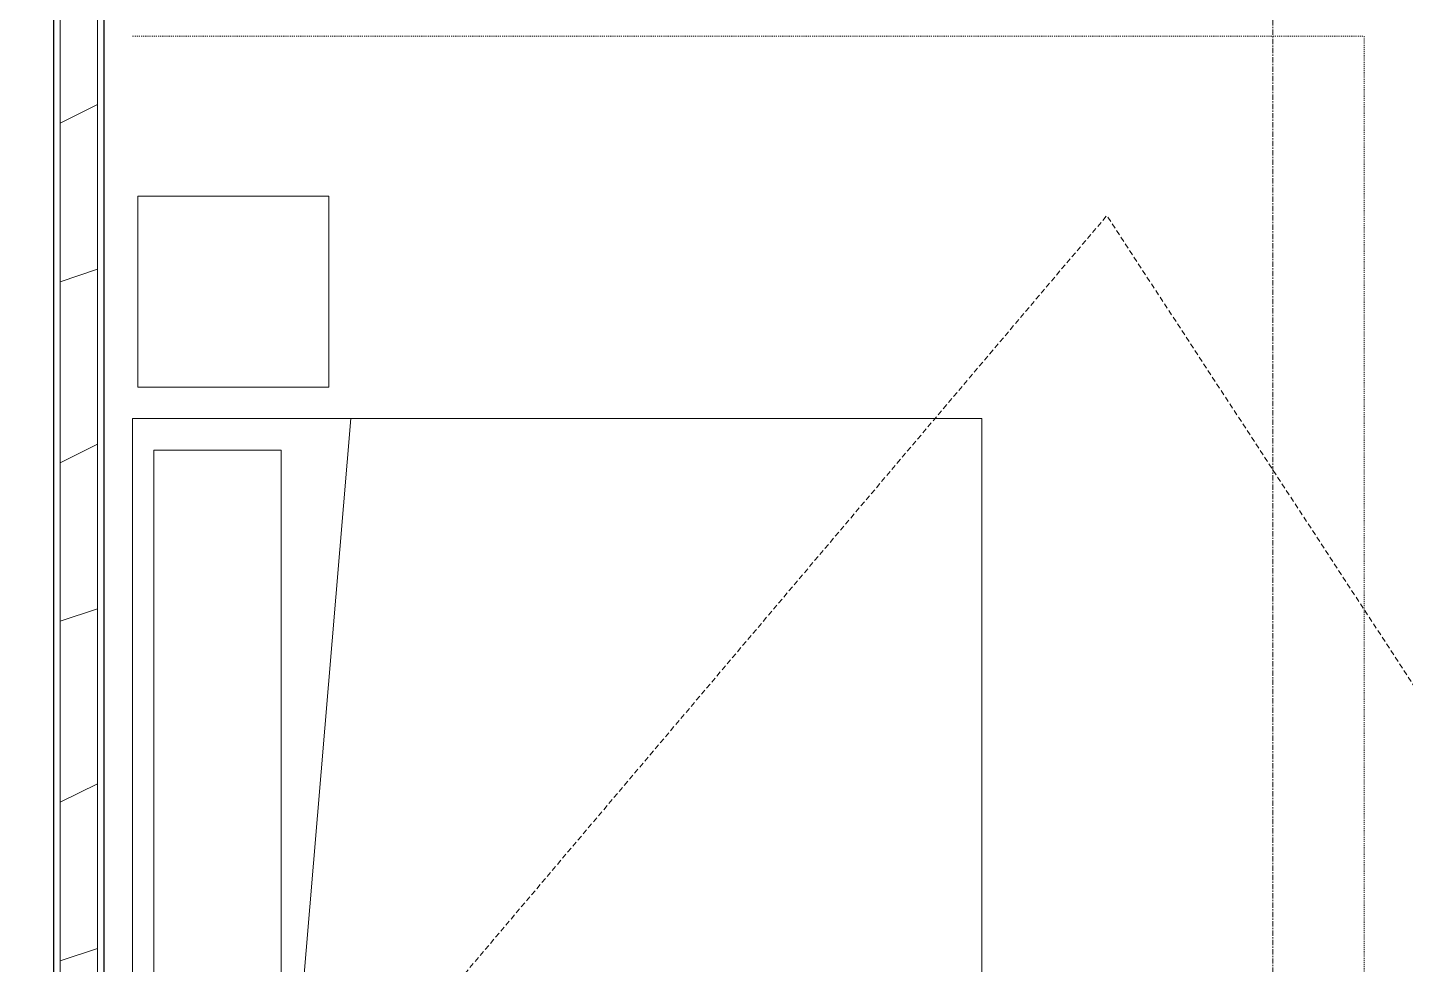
# Model space of a CAD drawing. Header units: inches. Extents: x -10205 to 13964, y -460 to 30702.
# Drawn here: x -2281.5 to -2151.7, y 10079.4 to 10167.6 of the extents above; entities that cross this region are included whole.
import ezdxf

# ---------------------------------------------------------------- set-up
doc = ezdxf.new("R2010")
doc.units = ezdxf.units.IN
doc.header["$MEASUREMENT"] = 0
for name, pattern in [('Dash 1_16_', [0.125, 0.0625, -0.0625]), ('Grid Line 1_2_', [0.875, 0.5, -0.125, 0.125, -0.125]), ('IMPORT-DASHED _2_', [0.75, 0.5, -0.25])]:
    doc.linetypes.add(name, pattern=pattern)
for name, color, linetype, lineweight in [('0-1', 7, 'Continuous', 5), ('0-4', 7, 'Continuous', 9), ('00base_6150001_dwg', 147, 'Continuous', 13), ('A-WALL-5', 130, 'Continuous', 25), ('A-WALL-6', 7, 'Continuous', 9), ('A-WALL-PATT-3', 7, 'Continuous', 9), ('A-WALL-PATT-4', 8, 'Continuous', 9), ('E_TOPO_DTM_Contours_Major', 147, 'IMPORT-DASHED _2_', 13), ('I-FURN-3', 7, 'Continuous', 9), ('I-FURN-HDLN-2', 254, 'Dash 1_16_', 9), ('S-GRID-1', 1, 'Grid Line 1_2_', 9)]:
    doc.layers.add(name, color=color, linetype=linetype, lineweight=lineweight)
pattern_1 = [(0, (0, 0), (61.44, 15.36), [2.534, -43.546, 2.534, -43.546, -245.76]), (0, (0, 0), (61.44, 15.36), [-92.16, 2.534, -89.626, 2.534, -43.546, -107.52]), (0, (0, 0), (61.44, 15.36), [-230.4, 2.534, -28.186, 2.534, -74.266]), (120, (23.04, 7.68), (-44.02215, 45.5286), [2.534, -43.546, 2.534, -43.546, -245.76]), (120, (23.04, 7.68), (-44.02215, 45.5286), [-92.16, 2.534, -89.626, 2.534, -43.546, -107.52]), (120, (23.04, 7.68), (-44.02215, 45.5286), [-230.4, 2.534, -28.186, 2.534, -74.266]), (240, (30.72, 38.4), (-17.41785, -60.8886), [2.534, -43.546, 2.534, -43.546, -245.76]), (240, (30.72, 38.4), (-17.41785, -60.8886), [-92.16, 2.534, -89.626, 2.534, -43.546, -107.52]), (240, (30.72, 38.4), (-17.41785, -60.8886), [-230.4, 2.534, -28.186, 2.534, -74.266])]

# ---------------------------------------------------------------- blocks, each defined once
blk = doc.blocks.new('Bed-Standard - King 78_ x 80_-V23-SITE PLAN - CAD FILE')
at = {"layer": 'I-FURN-3'}
for p, q in [((-28.31, 41.8), (49.69, 41.8)), ((-28.31, -38.2), (-28.31, 41.8)), ((49.69, 41.8), (49.69, -38.2)), ((49.69, -24.2), (-28.31, -17.63)), ((-25.31, -24.2), (46.69, -24.2)), ((-25.31, -36.2), (-25.31, -24.2)), ((46.69, -36.2), (46.69, -24.2)), ((-25.31, -36.2), (46.69, -36.2)), ((49.69, -38.2), (-28.31, -38.2))]:
    blk.add_line(p, q, dxfattribs=at)
at = {"layer": 'I-FURN-HDLN-2'}
for p, q in [((-64.31, 77.8), (73.69, 77.8)), ((-64.31, -38.2), (-64.31, 77.8)), ((73.69, 77.8), (73.69, -38.2))]:
    blk.add_line(p, q, dxfattribs=at)
blk = doc.blocks.new('Table-Night Stand - 18_ x 18_ x 24_-1372838-SITE PLAN - CAD FILE')
at = {"layer": 'I-FURN-3'}
for p, q in [((0.15, 0), (18.15, 0)), ((0.15, -18), (0.15, 0)), ((18.15, 0), (18.15, -18)), ((18.15, -18), (0.15, -18))]:
    blk.add_line(p, q, dxfattribs=at)
blk = doc.blocks.new('1750 Ox - Unit Layouts_rvt-1-SITE PLAN - CAD FILE')
at = {"layer": 'A-WALL-PATT-3'}
h = blk.add_hatch(dxfattribs=at)
h.set_pattern_fill('FP_2', color=256, style=0, pattern_type=2)
h.set_pattern_definition(pattern_1)
h.paths.add_polyline_path([(-2278.43, 10018.09), (-2278.43, 10215.65), (-2279.06, 10215.6), (-2279.06, 10018.09)], flags=0)
h = blk.add_hatch(dxfattribs=at)
h.set_pattern_fill('FP_2', color=256, style=0, pattern_type=2)
h.set_pattern_definition(pattern_1)
h.paths.add_polyline_path([(-2274.93, 10018.09), (-2274.31, 10018.09), (-2274.31, 10211.53), (-2274.93, 10211.53), (-2274.93, 10032.92)], flags=0)
at = {"layer": 'A-WALL-PATT-4'}
h = blk.add_hatch(dxfattribs=at)
h.set_pattern_fill('FP_4', color=256, style=0, pattern_type=2)
h.set_pattern_definition([(216.87, (12.795, 31.987), (95.9612857, 63.9749714), [15.994, -143.942]), (206.565, (31.987, 22.391), (-31.986981, -31.986924), [35.763, -35.763]), (198.435, (31.987, 6.397), (-63.974746, -31.987128), [20.231, -80.922])])
h.paths.add_polyline_path([(-2274.93, 10018.09), (-2274.93, 10212.15), (-2278.43, 10212.15), (-2278.43, 10018.09)], flags=0)
at = {"layer": 'A-WALL-5'}
for p, q in [((-2279.06, 10211.53), (-2279.06, 10018.09)), ((-2274.31, 10018.09), (-2274.31, 10211.53))]:
    blk.add_line(p, q, dxfattribs=at)
at = {"layer": 'A-WALL-6'}
for p, q in [((-2278.43, 10018.09), (-2278.43, 10211.53)), ((-2274.93, 10018.09), (-2274.93, 10211.53))]:
    blk.add_line(p, q, dxfattribs=at)
at = {"layer": '0-4', "rotation": 269.9999999999968}
for name, p in [('Bed-Standard - King 78_ x 80_-V23-SITE PLAN - CAD FILE', (-2233.42, 10102.48)), ('Table-Night Stand - 18_ x 18_ x 24_-1372838-SITE PLAN - CAD FILE', (-2253.12, 10151.87))]:
    blk.add_blockref(name, p, dxfattribs=at)
blk = doc.blocks.new('00base_6150001_dwg-1748108-SITE PLAN - CAD FILE')
at = {"layer": 'E_TOPO_DTM_Contours_Major', "flags": 128}
blk.add_lwpolyline([(4039185.28, 3366385.9), (4039236.96, 3366428.01), (4039310.9, 3366558.93), (4039395.43, 3366736.38), (4039442.19, 3366832.2), (4039446.28, 3366891.47), (4039444.71, 3366908.7), (4039428.99, 3366916.17), (4039182.95, 3366943.65), (4039155.72, 3366951.08), (4039134.81, 3367123.57), (4039114.98, 3367345.37), (4039112.59, 3367404.33), (4039093.58, 3367523.69), (4039147.89, 3367622.22), (4039070.35, 3367588.6), (4039029.82, 3367668.24), (4039028.05, 3367674.28), (4039029.81, 3367678.89), (4039046.46, 3367729.76), (4039040.27, 3367752.22), (4039030.03, 3367767.88), (4038907.01, 3367865.98), (4039075.96, 3367854.79), (4039101.84, 3367902.83), (4039127.31, 3367949.13), (4039159.64, 3368102.96), (4039186.14, 3368165.4), (4039194.32, 3368228.49), (4039195.79, 3368377.64), (4039196.92, 3368445.63), (4039161.87, 3368522.98), (4039105.56, 3368787.9), (4039092.14, 3368843.69), (4039079.32, 3368875.69), (4039075.05, 3369163.69), (4039051.83, 3369177.47), (4038970.02, 3369207.83), (4038847.44, 3369132.69), (4038832.35, 3369047.15), (4038775.22, 3368938.71), (4038765.94, 3368818.54), (4038732.53, 3368753.8), (4038577.16, 3368486.65), (4038551.79, 3368421.54), (4038549.6, 3368090.19), (4038564.15, 3368078.9), (4038767.6, 3367912.31), (4038600.28, 3367799), (4038536.12, 3367569.15), (4038525.66, 3367547.47), (4038505.55, 3367502.59), (4038473.23, 3367300.54), (4038496.22, 3367175.66), (4038516.6, 3367146.82), (4038631.34, 3366953.1), (4038678.42, 3366918.73), (4038688.37, 3366908.91), (4038766.13, 3366864.55), (4038850.28, 3366866.48), (4038941.27, 3366785.99), (4039043.47, 3366735.87), (4039092.59, 3366522.06), (4039110.92, 3366424.81)], close=True, dxfattribs=at)

msp = doc.modelspace()

# ---------------------------------------------------------------- linework, layer by layer
at = {"layer": 'S-GRID-1'}
msp.add_line((-2164.22, 9836.18), (-2164.22, 12413.74), dxfattribs=at)

# ---------------------------------------------------------------- block references
at = {"layer": '0-1'}
msp.add_blockref('1750 Ox - Unit Layouts_rvt-1-SITE PLAN - CAD FILE', (0, 0), dxfattribs=at)
at = {"layer": '00base_6150001_dwg', "rotation": 89.04760487178136}
msp.add_blockref('00base_6150001_dwg-1748108-SITE PLAN - CAD FILE', (3298136.14, -4084040.07), dxfattribs=at)

doc.saveas('drawing.dxf')
